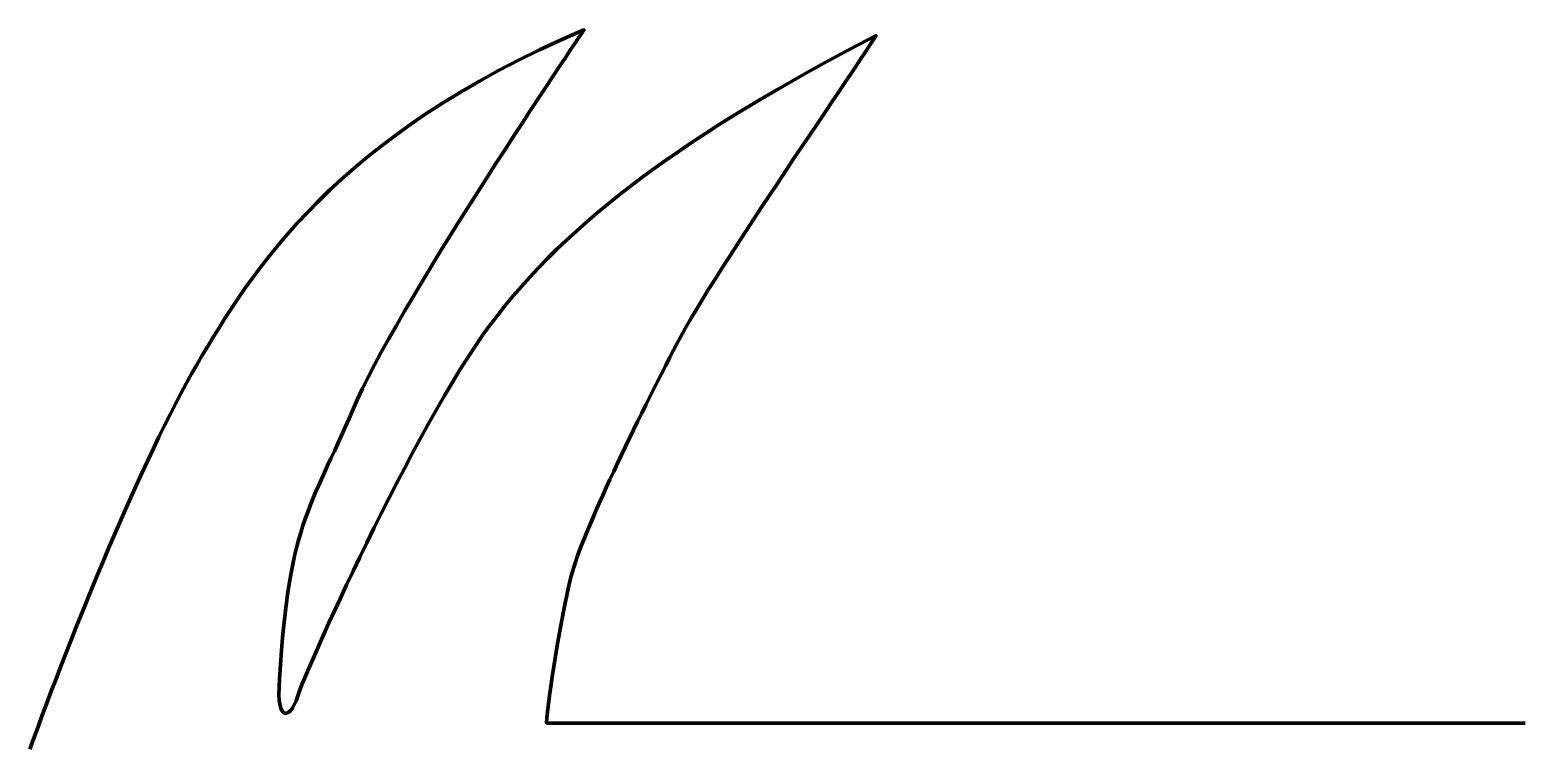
# Model space of a CAD drawing. Extents: x 1104 to 1944, y -1304 to -899.
import ezdxf

# ---------------------------------------------------------------- set-up
doc = ezdxf.new("R2010")
doc.units = 0
doc.header["$MEASUREMENT"] = 0
doc.layers.add('entomorphis_path', color=7, linetype='Continuous', lineweight=0)

msp = doc.modelspace()

# ---------------------------------------------------------------- linework, layer by layer
at = {"layer": 'entomorphis_path', "color": 7, "lineweight": 140}
msp.add_open_spline([(1103.82, -1303.8), (1127.17, -1238.92), (1166.73, -1140.81), (1197.58, -1087.8), (1228.44, -1034.79), (1276.31, -958.44), (1415.17, -899.5), (1404.48, -915.72), (1309.54, -1055.76), (1285.41, -1112.73), (1261.28, -1169.69), (1248.38, -1176.78), (1243.64, -1273.3), (1244.66, -1291.14), (1252.18, -1282.44), (1254.55, -1273.34), (1256.92, -1264.24), (1319.03, -1123.8), (1362.55, -1065.25), (1406.07, -1006.7), (1474.11, -957.25), (1579.34, -902.66), (1572.62, -914.53), (1488.75, -1034.79), (1467.39, -1075.94), (1446.02, -1117.08), (1413.98, -1182.75), (1408.04, -1206.48), (1402.11, -1230.22), (1394.99, -1275.32), (1394.2, -1289.17), (1415.96, -1289.17), (1944.1, -1289.17), (1944.1, -1289.17)], degree=3, knots=[0, 0, 0, 0, 1, 1, 1, 2, 2, 2, 3, 3, 3, 4, 4, 4, 5, 5, 5, 6, 6, 6, 7, 7, 7, 8, 8, 8, 9, 9, 9, 10, 10, 10, 11, 11, 11, 11], dxfattribs=at)

doc.saveas('drawing.dxf')
